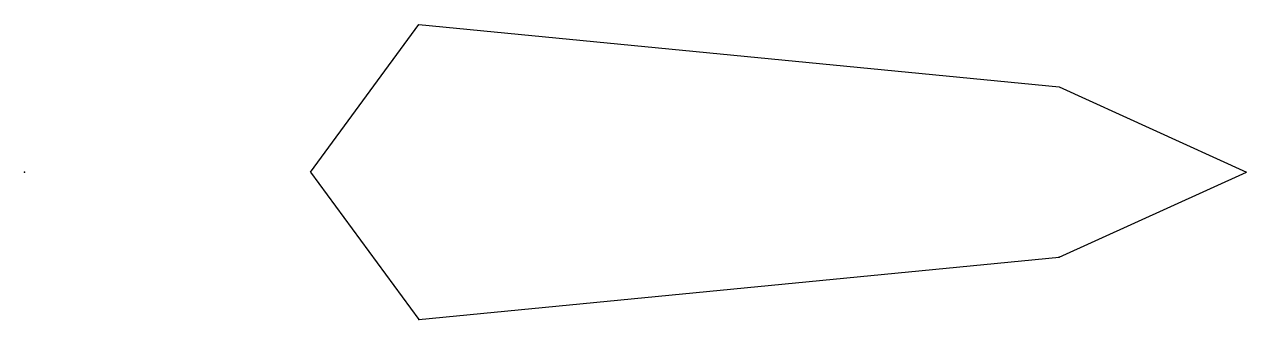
# Model space of a CAD drawing. Header units: millimetres. Extents: x 0 to 1675, y -202 to 202.
import ezdxf

# ---------------------------------------------------------------- set-up
doc = ezdxf.new("R2010")
doc.units = ezdxf.units.MM
doc.header["$MEASUREMENT"] = 0

msp = doc.modelspace()

# ---------------------------------------------------------------- linework, layer by layer
for p, q in [((391.9, 0), (540.5, 202.4)), ((540.5, 202.4), (1418.5, 116.7)), ((1418.5, 116.7), (1675.2, 0)), ((391.9, 0), (540.5, -202.4)), ((1418.5, -116.7), (1675.2, 0)), ((540.5, -202.4), (1418.5, -116.7))]:
    msp.add_line(p, q)
for p in [(0, 0), (1418.5, -116.7), (540.5, -202.4)]:
    msp.add_point(p)

doc.saveas('drawing.dxf')
